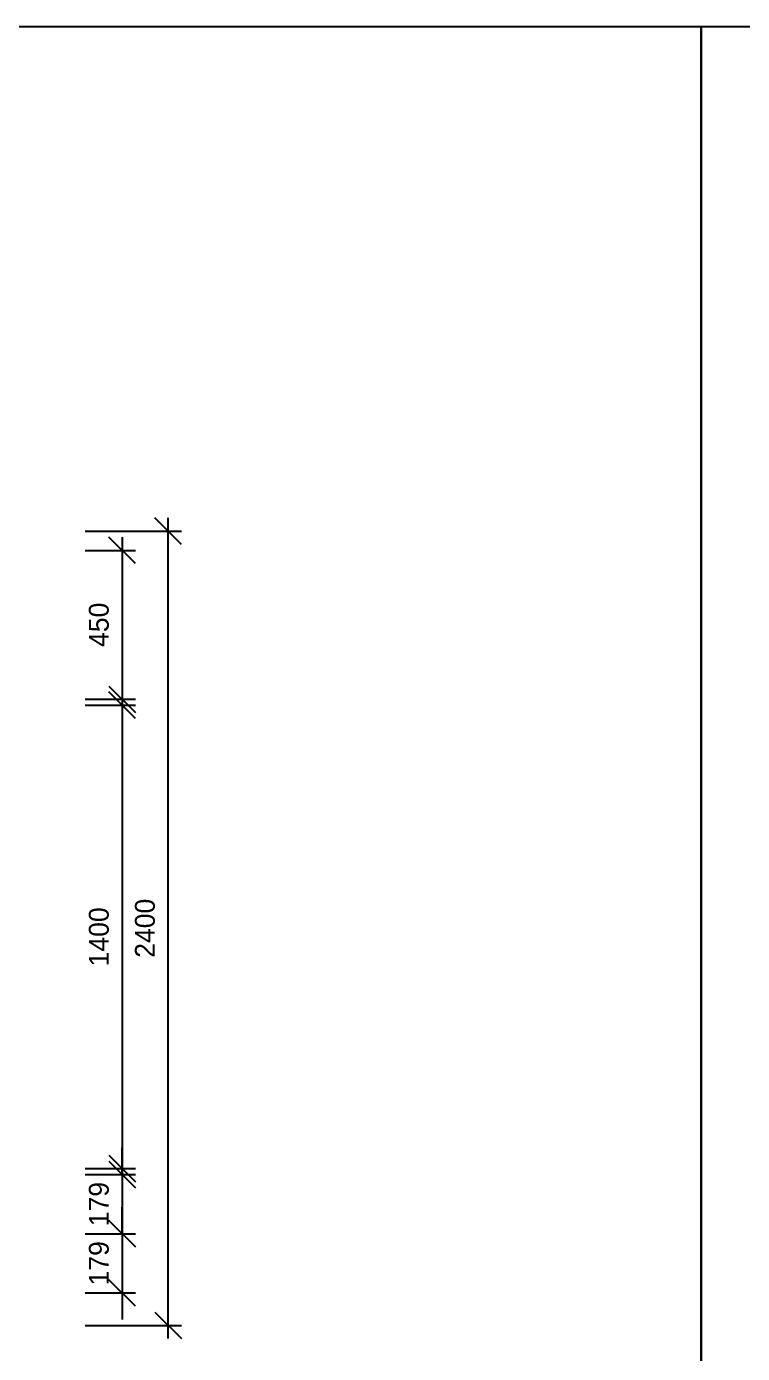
# Model space of a CAD drawing. Header units: millimetres. Extents: x 24776 to 57176, y -19492 to 15017.
# Drawn here: x 35699 to 37861, y 8834 to 12844 of the extents above; entities that cross this region are included whole.
import ezdxf

# ---------------------------------------------------------------- set-up
doc = ezdxf.new("R2010")
doc.units = ezdxf.units.MM
doc.header["$PDMODE"] = 3
doc.styles.add('RomanS', font='')
doc.styles.get('RomanS').set_extended_font_data('YouYuan')
doc.dimstyles.new('SC40', dxfattribs={"dimtxt": 60, "dimasz": 80, "dimexe": 40, "dimexo": 40, "dimgap": 40, "dimtad": 1, "dimdec": 0, "dimzin": 0, "dimdsep": 46, "dimtxsty": 'RomanS', "dimblk": 'OBLIQUE', "dimcen": 0, "dimdle": 40, "dimclrd": 9, "dimclre": 9, "dimclrt": 4, "dimadec": 0, "dimazin": 0, "dimtfac": 1, "dimtdec": 0, "dimtix": 1, "dimtmove": 2, "dimatfit": 1, "dimldrblk": 'DOT', "dimfxl": 1, "dimtolj": 1, "dimtzin": 0, "dimlwd": -1, "dimlwe": -1, "dimarcsym": 0})

# ---------------------------------------------------------------- blocks, each defined once
blk = doc.blocks.new('_Oblique')
at = {"color": 0, "linetype": 'ByBlock', "lineweight": -2}
blk.add_line((-0.5, -0.5), (0.5, 0.5), dxfattribs=at)
blk = doc.blocks.new('*D73')
at = {"color": 9, "transparency": 16777216}
for p, q in [((36126.5, 8879.3), (36126.5, 11359.3)), ((35875.5, 11319.3), (36166.5, 11319.3)), ((35875.5, 8919.3), (36166.5, 8919.3))]:
    blk.add_line(p, q, dxfattribs=at)
at = {"layer": 'Defpoints', "color": 0, "transparency": 16777216}
for p in [(35835.5, 11319.3), (36126.5, 11319.3), (35835.5, 8919.3)]:
    blk.add_point(p, dxfattribs=at)
at = {"color": 9, "transparency": 16777216, "xscale": 80, "yscale": 80, "zscale": 80}
for p, rotation in [((36126.5, 11319.3), 90), ((36126.5, 8919.3), 270)]:
    blk.add_blockref('_Oblique', p, dxfattribs=dict(at, rotation=rotation))
at = {"color": 4, "transparency": 16777216, "insert": (36056.5, 10119.3), "char_height": 60, "attachment_point": 5, "rotation": 90, "style": 'RomanS'}
blk.add_mtext('\\A1;2400', dxfattribs=at)
blk = doc.blocks.new('_Dot')
at = {"color": 0, "linetype": 'ByBlock', "lineweight": -2}
blk.add_line((-0.5, 0), (-1, 0), dxfattribs=at)
at = {"color": 0, "linetype": 'ByBlock', "const_width": 0.5}
blk.add_lwpolyline([(-0.25, 0, 1), (0.25, 0, 1)], format="xyb", close=True, dxfattribs=at)
blk = doc.blocks.new('*D74')
at = {"color": 9, "transparency": 16777216}
for p, q in [((35987.3, 11301.3), (35987.3, 10771.3)), ((35875.5, 11261.3), (36027.3, 11261.3)), ((35875.5, 10811.3), (36027.3, 10811.3))]:
    blk.add_line(p, q, dxfattribs=at)
at = {"layer": 'Defpoints', "color": 0, "transparency": 16777216}
for p in [(35835.5, 11261.3), (35835.5, 10811.3), (35987.3, 10811.3)]:
    blk.add_point(p, dxfattribs=at)
at = {"color": 9, "transparency": 16777216, "xscale": 80, "yscale": 80, "zscale": 80}
for p, rotation in [((35987.3, 11261.3), 90), ((35987.3, 10811.3), 270)]:
    blk.add_blockref('_Oblique', p, dxfattribs=dict(at, rotation=rotation))
at = {"color": 4, "transparency": 16777216, "insert": (35917.3, 11036.3), "char_height": 60, "attachment_point": 5, "rotation": 90, "style": 'RomanS'}
blk.add_mtext('\\A1;450', dxfattribs=at)
blk = doc.blocks.new('*D75')
at = {"color": 9, "transparency": 16777216}
for p, q in [((35987.3, 10833.3), (35987.3, 9353.3)), ((35875.5, 10793.3), (36027.3, 10793.3)), ((35875.5, 9393.3), (36027.3, 9393.3))]:
    blk.add_line(p, q, dxfattribs=at)
at = {"layer": 'Defpoints', "color": 0, "transparency": 16777216}
for p in [(35835.5, 10793.3), (35835.5, 9393.3), (35987.3, 9393.3)]:
    blk.add_point(p, dxfattribs=at)
at = {"color": 9, "transparency": 16777216, "xscale": 80, "yscale": 80, "zscale": 80}
for p, rotation in [((35987.3, 10793.3), 90), ((35987.3, 9393.3), 270)]:
    blk.add_blockref('_Oblique', p, dxfattribs=dict(at, rotation=rotation))
at = {"color": 4, "transparency": 16777216, "insert": (35917.3, 10093.3), "char_height": 60, "attachment_point": 5, "rotation": 90, "style": 'RomanS'}
blk.add_mtext('\\A1;1400', dxfattribs=at)
blk = doc.blocks.new('*D76')
at = {"color": 9, "transparency": 16777216}
for p, q in [((35987.3, 9375.3), (35987.3, 9455.3)), ((35875.5, 9375.3), (36027.3, 9375.3)), ((35987.3, 9375.3), (35987.3, 9196.3)), ((35875.5, 9196.3), (36027.3, 9196.3)), ((35987.3, 9196.3), (35987.3, 9116.3))]:
    blk.add_line(p, q, dxfattribs=at)
at = {"layer": 'Defpoints', "color": 0, "transparency": 16777216}
for p in [(35835.5, 9375.3), (35835.5, 9196.3), (35987.3, 9196.3)]:
    blk.add_point(p, dxfattribs=at)
at = {"color": 9, "transparency": 16777216, "xscale": 80, "yscale": 80, "zscale": 80}
for p, rotation in [((35987.3, 9375.3), 270), ((35987.3, 9196.3), 90)]:
    blk.add_blockref('_Oblique', p, dxfattribs=dict(at, rotation=rotation))
at = {"color": 4, "transparency": 16777216, "insert": (35917.3, 9285.8), "char_height": 60, "attachment_point": 5, "rotation": 90, "style": 'RomanS'}
blk.add_mtext('\\A1;179', dxfattribs=at)
blk = doc.blocks.new('*D77')
at = {"color": 9, "transparency": 16777216}
for p, q in [((35987.3, 9196.3), (35987.3, 9276.3)), ((35875.5, 9196.3), (36027.3, 9196.3)), ((35987.3, 9196.3), (35987.3, 9017.3)), ((35875.5, 9017.3), (36027.3, 9017.3)), ((35987.3, 9017.3), (35987.3, 8937.3))]:
    blk.add_line(p, q, dxfattribs=at)
at = {"layer": 'Defpoints', "color": 0, "transparency": 16777216}
for p in [(35835.5, 9196.3), (35835.5, 9017.3), (35987.3, 9017.3)]:
    blk.add_point(p, dxfattribs=at)
at = {"color": 9, "transparency": 16777216, "xscale": 80, "yscale": 80, "zscale": 80}
for p, rotation in [((35987.3, 9196.3), 270), ((35987.3, 9017.3), 90)]:
    blk.add_blockref('_Oblique', p, dxfattribs=dict(at, rotation=rotation))
at = {"color": 4, "transparency": 16777216, "insert": (35917.3, 9106.8), "char_height": 60, "attachment_point": 5, "rotation": 90, "style": 'RomanS'}
blk.add_mtext('\\A1;179', dxfattribs=at)

msp = doc.modelspace()

# ---------------------------------------------------------------- linework, layer by layer
at = {"color": 250}
for points in [[(31256.3, 12844.3), (37736.3, 12844.3), (37736.3, 4589.1), (31256.3, 4589.1)], [(37736.3, 12844.3), (44216.3, 12844.3), (44216.3, 4589.1), (37736.3, 4589.1)]]:
    msp.add_lwpolyline(points, close=True, dxfattribs=at)

# ---------------------------------------------------------------- dimensions: what is measured, and where the dimension line sits
at = {"color": 255}
for base, p1, p2, picture, middle in [((36126.5, 11319.3), (35835.5, 8919.3), (35835.5, 11319.3), '*D73', (36056.5, 10119.3)), ((35987.3, 10811.3), (35835.5, 11261.3), (35835.5, 10811.3), '*D74', (35917.3, 11036.3)), ((35987.3, 9393.3), (35835.5, 10793.3), (35835.5, 9393.3), '*D75', (35917.3, 10093.3)), ((35987.3, 9196.3), (35835.5, 9375.3), (35835.5, 9196.3), '*D76', (35917.3, 9285.8)), ((35987.3, 9017.3), (35835.5, 9196.3), (35835.5, 9017.3), '*D77', (35917.3, 9106.8))]:
    dim = msp.add_linear_dim(base=base, p1=p1, p2=p2, angle=90, dimstyle='SC40', dxfattribs=at)
    dim.commit()
    dim.dimension.update_dxf_attribs({"geometry": picture, "text_midpoint": middle})

doc.saveas('drawing.dxf')
